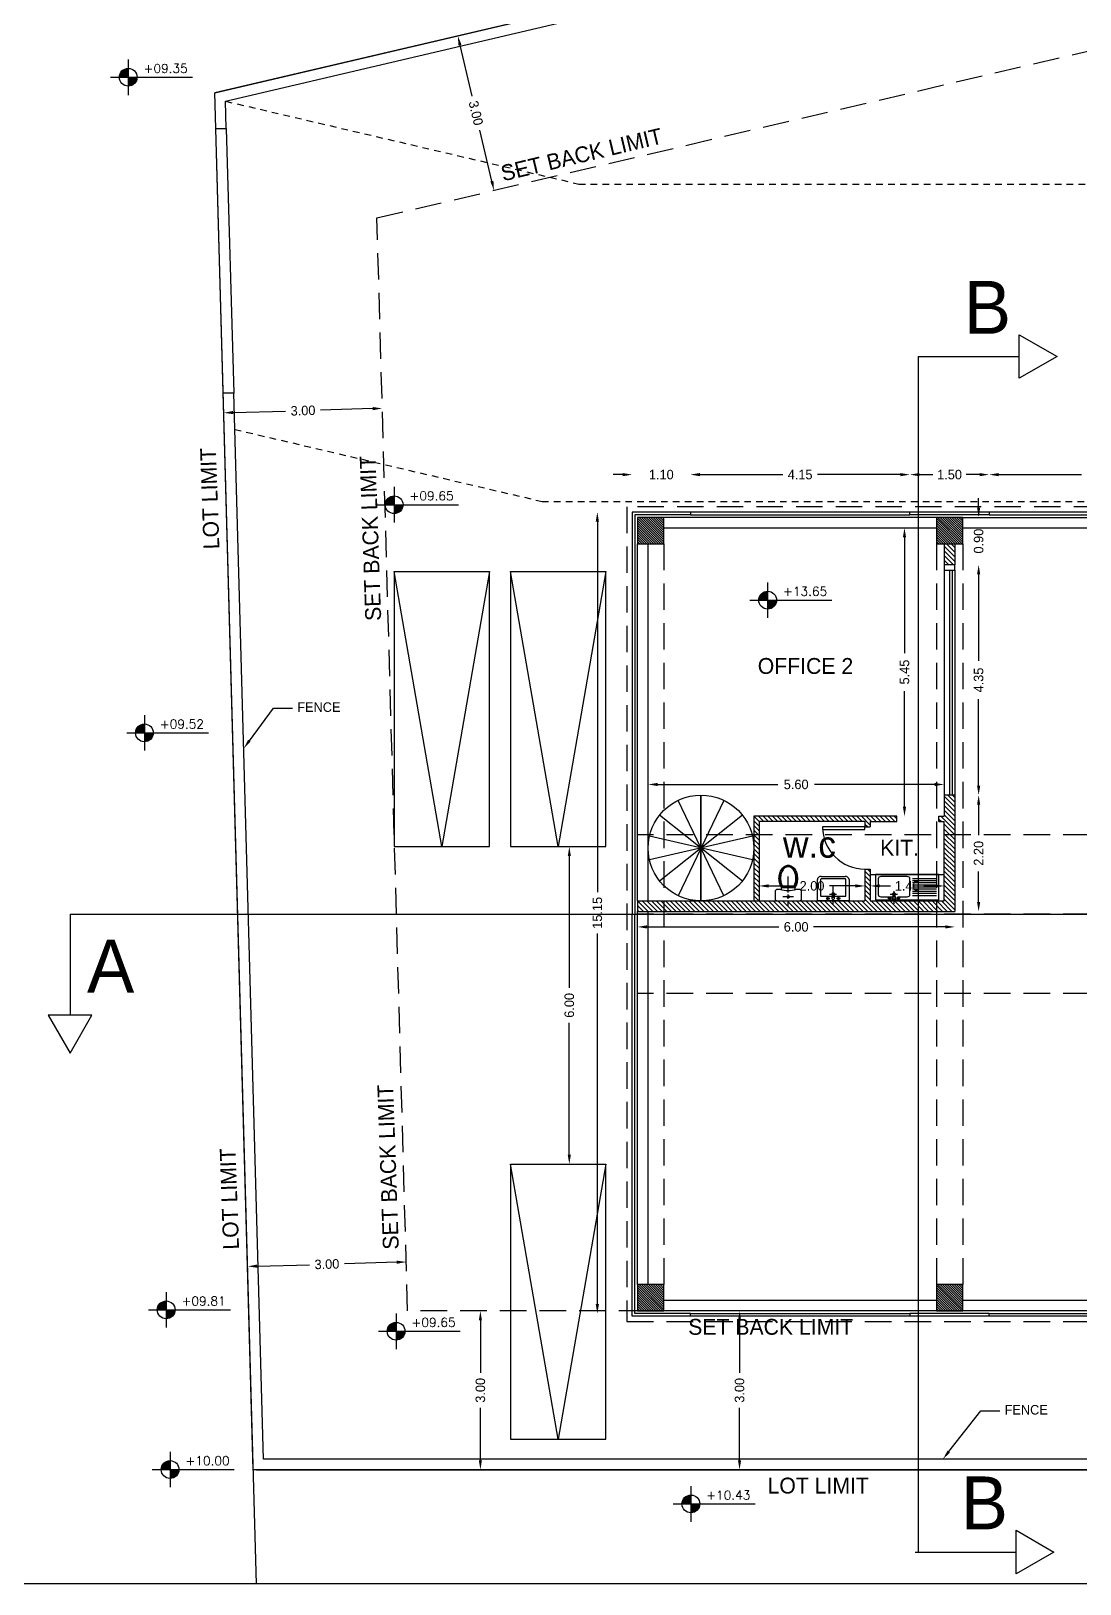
# Model space of a CAD drawing. Header units: metres. Extents: x -353217 to -351774, y -68080 to -67552.
# Drawn here: x -352483.46 to -352463.63, y -67933.88 to -67904.53 of the extents above; entities that cross this region are included whole.
import ezdxf
from ezdxf import colors
from ezdxf.entities.mleader import LeaderData, LeaderLine
from ezdxf.math import Vec2, Vec3

# ---------------------------------------------------------------- set-up
doc = ezdxf.new("R2010")
doc.units = ezdxf.units.M
doc.header["$MEASUREMENT"] = 0
doc.header["$PDMODE"] = 2
doc.header["$PDSIZE"] = -0.6
doc.linetypes.add('DASHED', pattern=[0.75, 0.5, -0.25])
doc.linetypes.add('HIDDEN2', pattern=[0.1875, 0.125, -0.0625])
for name, color, linetype in [('A-dim', 4, 'Continuous'), ('A-edge', 1, 'Continuous'), ('A-HATCH', 9, 'Continuous'), ('A-levels', 4, 'Continuous'), ('A-san', 7, 'Continuous'), ('A-TEXT', 6, 'Continuous'), ('A-walls', 5, 'Continuous'), ('axe', 9, 'HIDDEN2'), ('car', 7, 'Continuous'), ('Dim', 40, 'Continuous'), ('FIXTAX', 9, 'Continuous'), ('gate', 4, 'Continuous'), ('HANDLES', 6, 'Continuous'), ('lot', 3, 'Continuous'), ('proj', 2, 'DASHED'), ('structure', 3, 'Continuous')]:
    doc.layers.add(name, color=color, linetype=linetype)
doc.styles.add('ROMANS', font='romans', dxfattribs={"height": 0.4})
doc.dimstyles.get("Standard").update_dxf_attribs({"dimtxt": 0.18, "dimasz": 0.18, "dimexe": 0.18, "dimexo": 0.0625, "dimgap": 0.09, "dimtad": 0, "dimzin": 0, "dimdsep": 46, "dimtxsty": 'Standard', "dimcen": 0.09, "dimse1": 1, "dimse2": 1, "dimadec": 0, "dimazin": 0, "dimtfac": 1, "dimtix": 1, "dimtofl": 0, "dimtmove": 0, "dimatfit": 3, "dimfxl": 1, "dimtolj": 1, "dimtzin": 0, "dimarcsym": 0})

# ---------------------------------------------------------------- blocks, each defined once
blk = doc.blocks.new('planlev')
h = blk.add_hatch(color=256)
h.paths.add_polyline_path([(0, 0.2, 0.414214), (-0.2, 0), (0, 0)])
h.paths.add_polyline_path([(0.2, 0), (0, 0), (0, -0.2, 0.414214)])
for p, q in [((0, 0.4), (0, -0.4)), ((-0.4, 0), (1.445, 0))]:
    blk.add_line(p, q)
blk.add_circle((0, 0), 0.2)
at = {"style": 'ROMANS'}
for tag, p in [('LEVEL-NOTATION', (0.345, 0.099)), ('FINISH', (0.345, -0.301))]:
    blk.add_attdef(tag, p, '', height=0.2, dxfattribs=at)
blk = doc.blocks.new('*D6')
at = {"layer": 'A-dim', "color": 0, "lineweight": -2, "transparency": 16777216}
for p, q in [((-352473.28, -67920.12), (-352473.28, -67922.61)), ((-352473.28, -67925.76), (-352473.28, -67923.27))]:
    blk.add_line(p, q, dxfattribs=at)
at = {"layer": 'A-dim', "color": 0, "transparency": 16777216}
for points in [[(-352473.31, -67920.12), (-352473.25, -67920.12), (-352473.28, -67919.94)], [(-352473.31, -67925.76), (-352473.25, -67925.76), (-352473.28, -67925.94)]]:
    blk.add_solid(points, dxfattribs=at)
at = {"layer": 'Defpoints', "color": 0, "transparency": 16777216}
for p in [(-352472.59, -67919.94), (-352473.28, -67925.94), (-352472.59, -67925.94)]:
    blk.add_point(p, dxfattribs=at)
at = {"layer": 'A-dim', "color": 0, "transparency": 16777216, "insert": (-352473.28, -67922.94), "char_height": 0.18, "attachment_point": 5, "rotation": 90}
blk.add_mtext('\\A1;6.00', dxfattribs=at)
blk = doc.blocks.new('*D198')
at = {"layer": 'A-dim', "color": 0, "lineweight": -2, "transparency": 16777216}
for p, q in [((-352469.511, -67920.683), (-352469.021, -67920.683)), ((-352467.871, -67920.683), (-352468.361, -67920.683))]:
    blk.add_line(p, q, dxfattribs=at)
at = {"layer": 'A-dim', "color": 0, "transparency": 16777216}
for points in [[(-352469.511, -67920.653), (-352469.511, -67920.713), (-352469.691, -67920.683)], [(-352467.871, -67920.653), (-352467.871, -67920.713), (-352467.691, -67920.683)]]:
    blk.add_solid(points, dxfattribs=at)
at = {"layer": 'Defpoints', "color": 0, "transparency": 16777216}
for p in [(-352467.691, -67920.683), (-352469.691, -67920.966), (-352467.691, -67920.966)]:
    blk.add_point(p, dxfattribs=at)
at = {"layer": 'A-dim', "color": 0, "transparency": 16777216, "insert": (-352468.691, -67920.683), "char_height": 0.18, "attachment_point": 5}
blk.add_mtext('\\A1;2.00', dxfattribs=at)
blk = doc.blocks.new('*D199')
at = {"layer": 'A-dim', "color": 0, "lineweight": -2, "transparency": 16777216}
for p, q in [((-352467.411, -67920.683), (-352467.206, -67920.683)), ((-352466.371, -67920.683), (-352466.576, -67920.683))]:
    blk.add_line(p, q, dxfattribs=at)
at = {"layer": 'A-dim', "color": 0, "transparency": 16777216}
for points in [[(-352467.411, -67920.653), (-352467.411, -67920.713), (-352467.591, -67920.683)], [(-352466.371, -67920.653), (-352466.371, -67920.713), (-352466.191, -67920.683)]]:
    blk.add_solid(points, dxfattribs=at)
at = {"layer": 'Defpoints', "color": 0, "transparency": 16777216}
for p in [(-352466.191, -67920.683), (-352467.591, -67920.966), (-352466.191, -67920.966)]:
    blk.add_point(p, dxfattribs=at)
at = {"layer": 'A-dim', "color": 0, "transparency": 16777216, "insert": (-352466.891, -67920.683), "char_height": 0.18, "attachment_point": 5}
blk.add_mtext('\\A1;1.40', dxfattribs=at)
blk = doc.blocks.new('*D205')
at = {"layer": 'A-dim', "color": 0, "lineweight": -2, "transparency": 16777216}
for p, q in [((-352472.271, -67912.909), (-352472.451, -67912.909)), ((-352470.811, -67912.909), (-352470.631, -67912.909))]:
    blk.add_line(p, q, dxfattribs=at)
at = {"layer": 'A-dim', "color": 0, "transparency": 16777216}
for points in [[(-352472.271, -67912.879), (-352472.271, -67912.939), (-352472.091, -67912.909)], [(-352470.811, -67912.879), (-352470.811, -67912.939), (-352470.991, -67912.909)]]:
    blk.add_solid(points, dxfattribs=at)
at = {"layer": 'Defpoints', "color": 0, "transparency": 16777216}
for p in [(-352470.991, -67912.909), (-352472.091, -67913.616), (-352470.991, -67913.616)]:
    blk.add_point(p, dxfattribs=at)
at = {"layer": 'A-dim', "color": 0, "transparency": 16777216, "insert": (-352471.541, -67912.909), "char_height": 0.18, "attachment_point": 5}
blk.add_mtext('\\A1;1.10', dxfattribs=at)
blk = doc.blocks.new('*D206')
at = {"layer": 'A-dim', "color": 0, "lineweight": -2, "transparency": 16777216}
for p, q in [((-352470.811, -67912.909), (-352469.246, -67912.909)), ((-352467.021, -67912.909), (-352468.586, -67912.909))]:
    blk.add_line(p, q, dxfattribs=at)
at = {"layer": 'A-dim', "color": 0, "transparency": 16777216}
for points in [[(-352470.811, -67912.879), (-352470.811, -67912.939), (-352470.991, -67912.909)], [(-352467.021, -67912.879), (-352467.021, -67912.939), (-352466.841, -67912.909)]]:
    blk.add_solid(points, dxfattribs=at)
at = {"layer": 'Defpoints', "color": 0, "transparency": 16777216}
for p in [(-352466.841, -67912.909), (-352470.991, -67913.616), (-352466.841, -67913.616)]:
    blk.add_point(p, dxfattribs=at)
at = {"layer": 'A-dim', "color": 0, "transparency": 16777216, "insert": (-352468.916, -67912.909), "char_height": 0.18, "attachment_point": 5}
blk.add_mtext('\\A1;4.15', dxfattribs=at)
blk = doc.blocks.new('*D207')
at = {"layer": 'A-dim', "color": 0, "lineweight": -2, "transparency": 16777216}
for p, q in [((-352466.661, -67912.909), (-352466.406, -67912.909)), ((-352465.521, -67912.909), (-352465.776, -67912.909))]:
    blk.add_line(p, q, dxfattribs=at)
at = {"layer": 'A-dim', "color": 0, "transparency": 16777216}
for points in [[(-352466.661, -67912.879), (-352466.661, -67912.939), (-352466.841, -67912.909)], [(-352465.521, -67912.879), (-352465.521, -67912.939), (-352465.341, -67912.909)]]:
    blk.add_solid(points, dxfattribs=at)
at = {"layer": 'Defpoints', "color": 0, "transparency": 16777216}
for p in [(-352465.341, -67912.909), (-352466.841, -67913.616), (-352465.341, -67913.616)]:
    blk.add_point(p, dxfattribs=at)
at = {"layer": 'A-dim', "color": 0, "transparency": 16777216, "insert": (-352466.091, -67912.909), "char_height": 0.18, "attachment_point": 5}
blk.add_mtext('\\A1;1.50', dxfattribs=at)
blk = doc.blocks.new('*D208')
at = {"layer": 'A-dim', "color": 0, "lineweight": -2, "transparency": 16777216}
for p, q in [((-352465.161, -67912.909), (-352463.596, -67912.909)), ((-352461.371, -67912.909), (-352462.936, -67912.909))]:
    blk.add_line(p, q, dxfattribs=at)
at = {"layer": 'A-dim', "color": 0, "transparency": 16777216}
for points in [[(-352465.161, -67912.879), (-352465.161, -67912.939), (-352465.341, -67912.909)], [(-352461.371, -67912.879), (-352461.371, -67912.939), (-352461.191, -67912.909)]]:
    blk.add_solid(points, dxfattribs=at)
at = {"layer": 'Defpoints', "color": 0, "transparency": 16777216}
for p in [(-352461.191, -67912.909), (-352465.341, -67913.616), (-352461.191, -67913.616)]:
    blk.add_point(p, dxfattribs=at)
at = {"layer": 'A-dim', "color": 0, "transparency": 16777216, "insert": (-352463.266, -67912.909), "char_height": 0.18, "attachment_point": 5}
blk.add_mtext('\\A1;4.15', dxfattribs=at)
blk = doc.blocks.new('*D220')
at = {"layer": 'A-dim', "color": 0, "lineweight": -2, "transparency": 16777216}
for p, q in [((-352472.75, -67913.796), (-352472.75, -67920.801)), ((-352472.75, -67928.586), (-352472.75, -67921.581))]:
    blk.add_line(p, q, dxfattribs=at)
at = {"layer": 'A-dim', "color": 0, "transparency": 16777216}
for points in [[(-352472.78, -67913.796), (-352472.72, -67913.796), (-352472.75, -67913.616)], [(-352472.78, -67928.586), (-352472.72, -67928.586), (-352472.75, -67928.766)]]:
    blk.add_solid(points, dxfattribs=at)
at = {"layer": 'Defpoints', "color": 0, "transparency": 16777216}
for p in [(-352472.091, -67913.616), (-352472.75, -67928.766), (-352472.041, -67928.766)]:
    blk.add_point(p, dxfattribs=at)
at = {"layer": 'A-dim', "color": 0, "transparency": 16777216, "insert": (-352472.75, -67921.191), "char_height": 0.18, "attachment_point": 5, "rotation": 90}
blk.add_mtext('\\A1;15.15', dxfattribs=at)
blk = doc.blocks.new('*D221')
at = {"layer": 'A-dim', "color": 0, "lineweight": -2, "transparency": 16777216}
for p, q in [((-352465.541, -67913.536), (-352465.541, -67913.356)), ((-352465.541, -67914.796), (-352465.541, -67914.976))]:
    blk.add_line(p, q, dxfattribs=at)
at = {"layer": 'A-dim', "color": 0, "transparency": 16777216}
for points in [[(-352465.571, -67913.536), (-352465.511, -67913.536), (-352465.541, -67913.716)], [(-352465.571, -67914.796), (-352465.511, -67914.796), (-352465.541, -67914.616)]]:
    blk.add_solid(points, dxfattribs=at)
at = {"layer": 'Defpoints', "color": 0, "transparency": 16777216}
for p in [(-352465.841, -67913.716), (-352465.991, -67914.616), (-352465.541, -67914.616)]:
    blk.add_point(p, dxfattribs=at)
at = {"layer": 'A-dim', "color": 0, "transparency": 16777216, "insert": (-352465.541, -67914.166), "char_height": 0.18, "attachment_point": 5, "rotation": 90}
blk.add_mtext('\\A1;0.90', dxfattribs=at)
blk = doc.blocks.new('*D222')
at = {"layer": 'A-dim', "color": 0, "lineweight": -2, "transparency": 16777216}
for p, q in [((-352465.541, -67914.796), (-352465.541, -67916.431)), ((-352465.541, -67918.786), (-352465.541, -67917.151))]:
    blk.add_line(p, q, dxfattribs=at)
at = {"layer": 'A-dim', "color": 0, "transparency": 16777216}
for points in [[(-352465.571, -67914.796), (-352465.511, -67914.796), (-352465.541, -67914.616)], [(-352465.571, -67918.786), (-352465.511, -67918.786), (-352465.541, -67918.966)]]:
    blk.add_solid(points, dxfattribs=at)
at = {"layer": 'Defpoints', "color": 0, "transparency": 16777216}
for p in [(-352465.991, -67914.616), (-352465.991, -67918.966), (-352465.541, -67918.966)]:
    blk.add_point(p, dxfattribs=at)
at = {"layer": 'A-dim', "color": 0, "transparency": 16777216, "insert": (-352465.541, -67916.791), "char_height": 0.18, "attachment_point": 5, "rotation": 90}
blk.add_mtext('\\A1;4.35', dxfattribs=at)
blk = doc.blocks.new('*D223')
at = {"layer": 'A-dim', "color": 0, "lineweight": -2, "transparency": 16777216}
for p, q in [((-352465.541, -67919.146), (-352465.541, -67919.721)), ((-352465.541, -67920.986), (-352465.541, -67920.411))]:
    blk.add_line(p, q, dxfattribs=at)
at = {"layer": 'A-dim', "color": 0, "transparency": 16777216}
for points in [[(-352465.571, -67919.146), (-352465.511, -67919.146), (-352465.541, -67918.966)], [(-352465.571, -67920.986), (-352465.511, -67920.986), (-352465.541, -67921.166)]]:
    blk.add_solid(points, dxfattribs=at)
at = {"layer": 'Defpoints', "color": 0, "transparency": 16777216}
for p in [(-352465.991, -67918.966), (-352465.991, -67921.166), (-352465.541, -67921.166)]:
    blk.add_point(p, dxfattribs=at)
at = {"layer": 'A-dim', "color": 0, "transparency": 16777216, "insert": (-352465.541, -67920.066), "char_height": 0.18, "attachment_point": 5, "rotation": 90}
blk.add_mtext('\\A1;2.20', dxfattribs=at)
blk = doc.blocks.new('*D224')
at = {"layer": 'A-dim', "color": 0, "lineweight": -2, "transparency": 16777216}
for p, q in [((-352471.811, -67921.457), (-352469.321, -67921.457)), ((-352466.171, -67921.457), (-352468.661, -67921.457))]:
    blk.add_line(p, q, dxfattribs=at)
at = {"layer": 'A-dim', "color": 0, "transparency": 16777216}
for points in [[(-352471.811, -67921.427), (-352471.811, -67921.487), (-352471.991, -67921.457)], [(-352466.171, -67921.427), (-352466.171, -67921.487), (-352465.991, -67921.457)]]:
    blk.add_solid(points, dxfattribs=at)
at = {"layer": 'Defpoints', "color": 0, "transparency": 16777216}
for p in [(-352471.991, -67921.166), (-352465.991, -67921.166), (-352465.991, -67921.457)]:
    blk.add_point(p, dxfattribs=at)
at = {"layer": 'A-dim', "color": 0, "transparency": 16777216, "insert": (-352468.991, -67921.457), "char_height": 0.18, "attachment_point": 5}
blk.add_mtext('\\A1;6.00', dxfattribs=at)
blk = doc.blocks.new('*D225')
at = {"layer": 'A-dim', "color": 0, "lineweight": -2, "transparency": 16777216}
for p, q in [((-352466.943, -67914.096), (-352466.943, -67916.281)), ((-352466.943, -67919.186), (-352466.943, -67917.001))]:
    blk.add_line(p, q, dxfattribs=at)
at = {"layer": 'A-dim', "color": 0, "transparency": 16777216}
for points in [[(-352466.973, -67914.096), (-352466.913, -67914.096), (-352466.943, -67913.916)], [(-352466.973, -67919.186), (-352466.913, -67919.186), (-352466.943, -67919.366)]]:
    blk.add_solid(points, dxfattribs=at)
at = {"layer": 'Defpoints', "color": 0, "transparency": 16777216}
for p in [(-352466.341, -67913.916), (-352466.943, -67919.366), (-352466.191, -67919.366)]:
    blk.add_point(p, dxfattribs=at)
at = {"layer": 'A-dim', "color": 0, "transparency": 16777216, "insert": (-352466.943, -67916.641), "char_height": 0.18, "attachment_point": 5, "rotation": 90}
blk.add_mtext('\\A1;5.45', dxfattribs=at)
blk = doc.blocks.new('*D226')
at = {"layer": 'A-dim', "color": 0, "lineweight": -2, "transparency": 16777216}
for p, q in [((-352471.611, -67918.765), (-352469.336, -67918.765)), ((-352466.371, -67918.765), (-352468.646, -67918.765))]:
    blk.add_line(p, q, dxfattribs=at)
at = {"layer": 'A-dim', "color": 0, "transparency": 16777216}
for points in [[(-352471.611, -67918.735), (-352471.611, -67918.795), (-352471.791, -67918.765)], [(-352466.371, -67918.735), (-352466.371, -67918.795), (-352466.191, -67918.765)]]:
    blk.add_solid(points, dxfattribs=at)
at = {"layer": 'Defpoints', "color": 0, "transparency": 16777216}
for p in [(-352471.791, -67918.765), (-352471.791, -67919.366), (-352466.191, -67919.366)]:
    blk.add_point(p, dxfattribs=at)
at = {"layer": 'A-dim', "color": 0, "transparency": 16777216, "insert": (-352468.991, -67918.765), "char_height": 0.18, "attachment_point": 5}
blk.add_mtext('\\A1;5.60', dxfattribs=at)
blk = doc.blocks.new('*D246')
at = {"layer": 'A-dim', "color": 0, "lineweight": -2, "transparency": 16777216}
for p, q in [((-352479.635, -67911.736), (-352478.645, -67911.708)), ((-352476.996, -67911.662), (-352477.985, -67911.69))]:
    blk.add_line(p, q, dxfattribs=at)
at = {"layer": 'A-dim', "color": 0, "transparency": 16777216}
for points in [[(-352479.636, -67911.706), (-352479.634, -67911.766), (-352479.815, -67911.741)], [(-352476.997, -67911.632), (-352476.995, -67911.692), (-352476.816, -67911.657)]]:
    blk.add_solid(points, dxfattribs=at)
at = {"layer": 'Defpoints', "color": 0, "transparency": 16777216}
for p in [(-352479.916, -67908.14), (-352476.917, -67908.055), (-352479.815, -67911.741)]:
    blk.add_point(p, dxfattribs=at)
at = {"layer": 'A-dim', "color": 0, "transparency": 16777216, "insert": (-352478.315, -67911.699), "char_height": 0.18, "attachment_point": 5, "rotation": 1.6062}
blk.add_mtext('\\A1;3.00', dxfattribs=at)
blk = doc.blocks.new('*D247')
at = {"layer": 'A-dim', "color": 0, "lineweight": -2, "transparency": 16777216}
for p, q in [((-352475.347, -67904.791), (-352475.121, -67905.755)), ((-352474.745, -67907.361), (-352474.971, -67906.397))]:
    blk.add_line(p, q, dxfattribs=at)
at = {"layer": 'A-dim', "color": 0, "transparency": 16777216}
for points in [[(-352475.318, -67904.784), (-352475.376, -67904.798), (-352475.388, -67904.616)], [(-352474.715, -67907.354), (-352474.774, -67907.368), (-352474.704, -67907.537)]]:
    blk.add_solid(points, dxfattribs=at)
at = {"layer": 'Defpoints', "color": 0, "transparency": 16777216}
for p in [(-352475.388, -67904.616), (-352477.602, -67905.135), (-352476.917, -67908.055)]:
    blk.add_point(p, dxfattribs=at)
at = {"layer": 'A-dim', "color": 0, "transparency": 16777216, "insert": (-352475.046, -67906.076), "char_height": 0.18, "attachment_point": 5, "rotation": 283.1948}
blk.add_mtext('\\A1;3.00', dxfattribs=at)
blk = doc.blocks.new('*D248')
at = {"layer": 'A-dim', "color": 0, "lineweight": -2, "transparency": 16777216}
for p, q in [((-352479.182, -67927.869), (-352478.193, -67927.841)), ((-352476.543, -67927.795), (-352477.533, -67927.823))]:
    blk.add_line(p, q, dxfattribs=at)
at = {"layer": 'A-dim', "color": 0, "transparency": 16777216}
for points in [[(-352479.183, -67927.839), (-352479.181, -67927.899), (-352479.362, -67927.874)], [(-352476.544, -67927.765), (-352476.543, -67927.825), (-352476.363, -67927.79)]]:
    blk.add_solid(points, dxfattribs=at)
at = {"layer": 'Defpoints', "color": 0, "transparency": 16777216}
for p in [(-352479.362, -67927.874), (-352479.336, -67928.8), (-352476.337, -67928.716)]:
    blk.add_point(p, dxfattribs=at)
at = {"layer": 'A-dim', "color": 0, "transparency": 16777216, "insert": (-352477.863, -67927.832), "char_height": 0.18, "attachment_point": 5, "rotation": 1.6062}
blk.add_mtext('\\A1;3.00', dxfattribs=at)
blk = doc.blocks.new('*D249')
at = {"layer": 'A-dim', "color": 0, "lineweight": -2, "transparency": 16777216}
for p, q in [((-352474.961, -67928.896), (-352474.961, -67929.886)), ((-352474.961, -67931.536), (-352474.961, -67930.546))]:
    blk.add_line(p, q, dxfattribs=at)
at = {"layer": 'A-dim', "color": 0, "transparency": 16777216}
for points in [[(-352474.991, -67928.896), (-352474.931, -67928.896), (-352474.961, -67928.716)], [(-352474.991, -67931.536), (-352474.931, -67931.536), (-352474.961, -67931.716)]]:
    blk.add_solid(points, dxfattribs=at)
at = {"layer": 'Defpoints', "color": 0, "transparency": 16777216}
for p in [(-352476.337, -67928.716), (-352476.337, -67931.716), (-352474.961, -67931.716)]:
    blk.add_point(p, dxfattribs=at)
at = {"layer": 'A-dim', "color": 0, "transparency": 16777216, "insert": (-352474.961, -67930.216), "char_height": 0.18, "attachment_point": 5, "rotation": 90}
blk.add_mtext('\\A1;3.00', dxfattribs=at)
blk = doc.blocks.new('*D256')
at = {"layer": 'A-dim', "color": 0, "lineweight": -2, "transparency": 16777216}
for p, q in [((-352470.061, -67928.896), (-352470.061, -67929.886)), ((-352470.061, -67931.536), (-352470.061, -67930.546))]:
    blk.add_line(p, q, dxfattribs=at)
at = {"layer": 'A-dim', "color": 0, "transparency": 16777216}
for points in [[(-352470.091, -67928.896), (-352470.031, -67928.896), (-352470.061, -67928.716)], [(-352470.091, -67931.536), (-352470.031, -67931.536), (-352470.061, -67931.716)]]:
    blk.add_solid(points, dxfattribs=at)
at = {"layer": 'Defpoints', "color": 0, "transparency": 16777216}
for p in [(-352472.191, -67928.716), (-352472.191, -67931.716), (-352470.061, -67931.716)]:
    blk.add_point(p, dxfattribs=at)
at = {"layer": 'A-dim', "color": 0, "transparency": 16777216, "insert": (-352470.061, -67930.216), "char_height": 0.18, "attachment_point": 5, "rotation": 90}
blk.add_mtext('\\A1;3.00', dxfattribs=at)
blk = doc.blocks.new('Sink120x60')
for p, q in [((6.03, 9.4), (0.03, 9.4)), ((0.03, 9.4), (0.03, -2.6)), ((6.03, -2.6), (6.03, 9.4)), ((1.02, -2.1), (1.02, 2.4)), ((1.52, -2.1), (1.52, 2.4)), ((2.02, -2.1), (2.02, 2.4)), ((2.52, -2.1), (2.52, 2.4)), ((3.02, -2.1), (3.02, 2.4)), ((3.52, -2.1), (3.52, 2.4)), ((4.02, -2.1), (4.02, 2.4)), ((4.52, -2.1), (4.52, 2.4)), ((5.02, -2.1), (5.02, 2.4)), ((0.03, -2.6), (6.03, -2.6))]:
    blk.add_line(p, q)
blk.add_lwpolyline([(0.77, 5.24), (0.77, 3.4, 0.414214), (1.27, 2.9), (5.02, 2.9, 0.414214), (5.52, 3.4), (5.52, 8.4, 0.414214), (5.02, 8.9), (1.27, 8.9, 0.414214), (0.77, 8.4), (0.77, 5.56, 0.414214)], format="xyb")
blk.add_lwpolyline([(0.17, 6.1), (1.28, 6.05, -0.89936), (1.28, 5.75), (0.17, 5.7, -0.70892)], format="xyb", close=True)
for centre, radius in [((0.42, 6.7), 0.25), ((0.42, 6.7), 0.2), ((0.42, 5.1), 0.25), ((0.42, 5.1), 0.2)]:
    blk.add_circle(centre, radius)
for radius, start, end in [(0.3, 211.8659, 148.1341), (0.2, 229.2152, 130.7848)]:
    blk.add_arc((1.37, 5.9), radius, start, end)
at = {"layer": 'FIXTAX'}
for p, q in [((-0.93, 5.9), (0.32, 5.9)), ((0.07, 6.7), (0.77, 6.7)), ((0.42, 7.05), (0.42, 6.35)), ((0.72, 5.9), (2.07, 5.9)), ((1.37, 6.6), (1.37, 5.25)), ((0.07, 5.1), (0.77, 5.1)), ((0.42, 4.75), (0.42, 5.45))]:
    blk.add_line(p, q, dxfattribs=at)
blk = doc.blocks.new('Toilet1')
for points in [[(0.02, 2.25), (0.02, -2.25), (0.28, -2.5), (1.93, -2.5), (2.17, -2.25), (2.17, -1.5, -0.166667), (2.17, 1.5), (2.17, 2.25), (1.93, 2.5), (0.28, 2.5)], [(2.58, -1.16, 0.081108), (3.31, -1.51, 0.070563), (4.28, -1.65, 0.070563), (5.24, -1.51, 0.082233), (5.99, -1.16, 0.106854), (6.52, -0.58, 0.134558), (6.68, 0, 0.134558), (6.52, 0.58, 0.106854), (5.99, 1.16, 0.082233), (5.24, 1.51, 0.070563), (4.28, 1.65, 0.070563), (3.31, 1.51, 0.081108), (2.58, 1.16)], [(2.77, -1.05, 0.070006), (3.37, -1.32, 0.070563), (4.28, -1.45, 0.070563), (5.19, -1.32, 0.082233), (5.88, -0.99, 0.106854), (6.35, -0.48, 0.134558), (6.48, 0, 0.134558), (6.35, 0.48, 0.106854), (5.88, 0.99, 0.082233), (5.19, 1.32, 0.070563), (4.28, 1.45, 0.070563), (3.37, 1.32, 0.070006), (2.77, 1.05)]]:
    blk.add_lwpolyline(points, format="xyb", close=True)
blk.add_lwpolyline([(2.1, 1.25), (2.27, 1.25, 0.166131), (2.91, 1.47, -0.037866), (3.29, 1.61, -0.070563), (4.28, 1.75, -0.070563), (5.27, 1.61, -0.082233), (6.05, 1.24, -0.106854), (6.61, 0.63, -0.134558), (6.78, 0, -0.134558), (6.61, -0.63, -0.106854), (6.05, -1.24, -0.082233), (5.27, -1.61, -0.070563), (4.28, -1.75, -0.070563), (3.29, -1.61, -0.037866), (2.91, -1.47, 0.166131), (2.27, -1.25), (2.1, -1.25)], format="xyb")
at = {"layer": 'FIXTAX'}
for p, q in [((-0.97, 0), (0.02, 0)), ((0.42, 0), (1.23, 0)), ((0.82, -1), (0.82, 1)), ((1.62, 0), (4.63, 0))]:
    blk.add_line(p, q, dxfattribs=at)
at = {"layer": 'HANDLES'}
blk.add_circle((0.82, 0), 0.2, dxfattribs=at)
blk = doc.blocks.new('Lav60X58-Curve')
for points in [[(0.02, -3), (0.02, 3), (5.07, 3, -0.414214), (5.82, 2.25), (5.82, -2.25, -0.414214), (5.07, -3)], [(0.51, 0.2), (1.53, 0.15, -0.89936), (1.53, -0.15), (0.51, -0.2, -0.70892)]]:
    blk.add_lwpolyline(points, format="xyb", close=True)
blk.add_lwpolyline([(1.12, -0.17), (1.12, -2.25, 0.414214), (1.27, -2.4), (5.07, -2.4, 0.414214), (5.22, -2.25), (5.22, 2.25, 0.414214), (5.07, 2.4), (1.27, 2.4, 0.414214), (1.12, 2.25), (1.12, 0.17, 0.414214)], format="xyb")
for centre, radius in [((0.62, 1), 0.25), ((0.62, 1), 0.2), ((0.62, -1), 0.25), ((0.62, -1), 0.2)]:
    blk.add_circle(centre, radius)
for radius, start, end in [(0.3, 211.8659, 148.1341), (0.2, 229.2152, 130.7848)]:
    blk.add_arc((1.62, 0), radius, start, end)
at = {"layer": 'FIXTAX'}
for p, q in [((-0.88, 0), (0.37, 0)), ((0.27, 1), (0.97, 1)), ((0.62, 1.35), (0.62, 0.65)), ((0.77, 0), (3.59, 0)), ((1.62, 0.7), (1.62, -0.65)), ((0.27, -1), (0.97, -1)), ((0.62, -1.35), (0.62, -0.65))]:
    blk.add_line(p, q, dxfattribs=at)

msp = doc.modelspace()

# ---------------------------------------------------------------- hatches: boundary and pattern name
at = {"layer": 'A-HATCH'}
h = msp.add_hatch(dxfattribs=at)
h.set_pattern_fill('LINE', color=256, scale=0.25, angle=315, style=0)
h.set_pattern_definition([(315, (-352471.990604, -67914.216397), (0.0220971, 0.0220971), [])])
h.paths.add_polyline_path([(-352471.4906036, -67913.7163974), (-352471.9906036, -67913.7163974), (-352471.9906036, -67914.2163974), (-352471.4906036, -67914.2163974)])
h = msp.add_hatch(dxfattribs=at)
h.set_pattern_fill('LINE', color=256, scale=0.25, angle=315, style=0)
h.set_pattern_definition([(315, (-352466.340604, -67914.216397), (0.0220971, 0.0220971), [])])
h.paths.add_polyline_path([(-352465.8406036, -67913.7163974), (-352466.3406036, -67913.7163974), (-352466.3406036, -67914.2163974), (-352465.8406036, -67914.2163974)])
h = msp.add_hatch(dxfattribs=at)
h.set_pattern_fill('LINE', color=256, scale=0.5, angle=315, style=0)
h.set_pattern_definition([(315, (-352466.190604, -67914.6164), (0.044194, 0.044194), [])])
h.paths.add_polyline_path([(-352465.9906036, -67914.2163974), (-352466.1906036, -67914.2163974), (-352466.1906036, -67914.6163974), (-352465.9906036, -67914.6163974)])
h = msp.add_hatch(dxfattribs=at)
h.set_pattern_fill('LINE', color=256, scale=0.5, angle=315, style=0)
h.set_pattern_definition([(315, (-352471.790604, -67921.1664), (0.0441942, 0.0441942), [])])
h.paths.add_polyline_path([(-352465.9906036, -67918.9663974), (-352466.1906036, -67918.9663974), (-352466.1906036, -67919.3663974), (-352466.2906036, -67919.3663974), (-352466.2906036, -67919.4663974), (-352466.1906036, -67919.4663974), (-352466.1906036, -67919.7163974), (-352465.9906036, -67919.7163974)])
h.paths.add_polyline_path([(-352465.9906036, -67919.7163974), (-352466.1906036, -67919.7163974), (-352466.1906036, -67920.9663974), (-352466.3406036, -67920.9663974), (-352466.3406036, -67921.1663974), (-352465.9906036, -67921.1663974)])
h.paths.add_polyline_path([(-352466.3406036, -67920.9663974), (-352466.6837506, -67920.9663974), (-352466.6837506, -67921.1663974), (-352466.3406036, -67921.1663974)])
h.paths.add_polyline_path([(-352466.6837506, -67920.9663974), (-352467.5906036, -67920.9663974), (-352467.5906036, -67920.3663974), (-352467.6906036, -67920.3663974), (-352467.6906036, -67920.9663974), (-352471.4906036, -67920.9663974), (-352471.4906036, -67921.1663974), (-352466.6837506, -67921.1663974)])
h.paths.add_polyline_path([(-352471.4906036, -67920.9663974), (-352471.9906036, -67920.9663974), (-352471.9906036, -67921.1663974), (-352471.4906036, -67921.1663974)])
h.paths.add_polyline_path([(-352469.6906036, -67919.7163974), (-352469.7906036, -67919.7163974), (-352469.7906036, -67920.9663974), (-352469.6906036, -67920.9663974)])
h.paths.add_polyline_path([(-352467.0906036, -67919.3663974), (-352469.7906036, -67919.3663974), (-352469.7906036, -67919.7163974), (-352469.6906036, -67919.7163974), (-352469.6906036, -67919.4663974), (-352467.6906036, -67919.4663974), (-352467.6906036, -67919.5663974), (-352467.5906036, -67919.5663974), (-352467.5906036, -67919.4663974), (-352467.0906036, -67919.4663974)])
h = msp.add_hatch(dxfattribs=at)
h.set_pattern_fill('LINE', color=256, scale=0.25, angle=315, style=0)
h.set_pattern_definition([(315, (-352471.990604, -67928.716397), (0.0220971, 0.0220971), [])])
h.paths.add_polyline_path([(-352471.4906036, -67928.2163974), (-352471.9906036, -67928.2163974), (-352471.9906036, -67928.7163974), (-352471.4906036, -67928.7163974)])
h = msp.add_hatch(dxfattribs=at)
h.set_pattern_fill('LINE', color=256, scale=0.25, angle=315, style=0)
h.set_pattern_definition([(315, (-352466.340604, -67928.716397), (0.0220971, 0.0220971), [])])
h.paths.add_polyline_path([(-352465.8406036, -67928.2163974), (-352466.3406036, -67928.2163974), (-352466.3406036, -67928.7163974), (-352465.8406036, -67928.7163974)])

# ---------------------------------------------------------------- linework, layer by layer
for p, q in [((-352412.5056638, -67889.8752964), (-352479.9842414, -67905.6932632)), ((-352479.1939857, -67933.8752964), (-352479.9842414, -67905.6932632)), ((-352479.1960723, -67931.7163974), (-352427.5158223, -67931.7163974))]:
    msp.add_line(p, q)
at = {"layer": 'A-edge'}
for p, q in [((-352466.3406036, -67913.7163974), (-352471.4906036, -67913.7163974)), ((-352471.4906036, -67913.9163974), (-352466.3406036, -67913.9163974)), ((-352470.3567198, -67919.0654285), (-352471.2244873, -67920.8673662)), ((-352470.3567198, -67920.8673662), (-352471.2244873, -67919.0654285)), ((-352470.7906036, -67918.9663974), (-352470.7906036, -67920.9663974)), ((-352470.7906036, -67920.9663974), (-352470.7906036, -67918.9663974)), ((-352470.0087721, -67919.3429076), (-352471.5724351, -67920.5898872)), ((-352470.0087721, -67920.5898872), (-352471.5724351, -67919.3429076)), ((-352469.8156757, -67919.7438764), (-352471.7655315, -67920.1889183)), ((-352469.8156757, -67920.1889183), (-352471.7655315, -67919.7438764)), ((-352467.5906036, -67920.4663974), (-352466.1906036, -67920.4663974))]:
    msp.add_line(p, q, dxfattribs=at)
for points in [[(-352432.1406036, -67913.7163974), (-352431.9406036, -67913.7163974), (-352431.9406036, -67928.7163974), (-352471.9906036, -67928.7163974)], [(-352465.8406036, -67913.7163974), (-352460.6906036, -67913.7163974)], [(-352465.8406036, -67913.9163974), (-352460.6906036, -67913.9163974)], [(-352471.9906036, -67920.9663974), (-352471.9906036, -67914.2163974)], [(-352471.7906036, -67920.9663974), (-352471.7906036, -67914.2163974)], [(-352471.9906036, -67928.2163974), (-352471.9906036, -67921.1663974)], [(-352471.7906036, -67928.2163974), (-352471.7906036, -67921.1663974)], [(-352466.3406036, -67928.5163974), (-352471.4906036, -67928.5163974)], [(-352460.6906036, -67928.5163974), (-352465.8406036, -67928.5163974)]]:
    msp.add_lwpolyline(points, dxfattribs=at)
msp.add_lwpolyline([(-352468.4906036, -67919.6163974), (-352467.6906036, -67919.6163974), (-352467.6906036, -67919.5663974), (-352468.4906036, -67919.5663974)], close=True, dxfattribs=at)
msp.add_circle((-352470.7906036, -67919.9663974), 1, dxfattribs=at)
msp.add_arc((-352467.6906036, -67919.5663974), 0.8, 180, 270, dxfattribs=at)
at = {"layer": 'A-walls'}
for p, q in [((-352479.9653294, -67906.3676991), (-352479.7652508, -67906.3676991)), ((-352466.6837506, -67910.6765067), (-352466.6837506, -67933.2730812)), ((-352466.6837506, -67910.6765067), (-352464.773135, -67910.6765067)), ((-352479.6250452, -67911.3676991), (-352479.8251238, -67911.3676991)), ((-352471.7906036, -67914.2163974), (-352471.7906036, -67914.2163974)), ((-352466.1906036, -67914.2163974), (-352466.1906036, -67914.6163974)), ((-352465.9906036, -67914.2163974), (-352465.9906036, -67914.6163974)), ((-352465.9906036, -67914.6163974), (-352466.1906036, -67914.6163974)), ((-352466.1906036, -67918.9663974), (-352466.1906036, -67919.3663974)), ((-352465.9906036, -67918.9663974), (-352466.1906036, -67918.9663974)), ((-352465.9906036, -67918.9663974), (-352465.9906036, -67921.1663974)), ((-352467.0906036, -67919.3663974), (-352469.7906036, -67919.3663974)), ((-352469.7906036, -67919.3663974), (-352469.7906036, -67920.9663974)), ((-352467.0906036, -67919.4663974), (-352467.0906036, -67919.3663974)), ((-352466.2906036, -67919.3663974), (-352466.1906036, -67919.3663974)), ((-352466.2906036, -67919.4663974), (-352466.2906036, -67919.3663974)), ((-352467.6906036, -67919.4663974), (-352469.6906036, -67919.4663974)), ((-352469.6906036, -67919.4663974), (-352469.6906036, -67920.9663974)), ((-352467.6906036, -67919.4663974), (-352467.6906036, -67919.5663974)), ((-352467.6906036, -67919.5663974), (-352467.5906036, -67919.5663974)), ((-352467.5906036, -67919.4663974), (-352467.5906036, -67919.5663974)), ((-352467.5906036, -67919.4663974), (-352467.0906036, -67919.4663974)), ((-352466.2906036, -67919.4663974), (-352466.1906036, -67919.4663974)), ((-352466.1906036, -67920.9663974), (-352466.1906036, -67919.4663974)), ((-352467.6906036, -67920.3663974), (-352467.6906036, -67920.9663974)), ((-352467.6906036, -67920.3663974), (-352467.5906036, -67920.3663974)), ((-352467.5906036, -67920.3663974), (-352467.5906036, -67920.9663974)), ((-352471.9906036, -67920.9663974), (-352467.6906036, -67920.9663974)), ((-352471.9906036, -67920.9663974), (-352471.9906036, -67921.1663974)), ((-352471.9906036, -67921.1663974), (-352465.9906036, -67921.1663974)), ((-352467.5906036, -67920.9663974), (-352466.1906036, -67920.9663974)), ((-352482.7184885, -67921.2163974), (-352424.3441649, -67921.2163974)), ((-352482.7184885, -67921.2163974), (-352482.7184885, -67923.127013)), ((-352466.7422019, -67933.2730812), (-352464.8315863, -67933.2730812))]:
    msp.add_line(p, q, dxfattribs=at)
for points in [[(-352479.7652508, -67906.3676991), (-352479.7797468, -67905.8507424), (-352414.4923415, -67890.5440272), (-352413.8815705, -67916.5693195), (-352428.7166581, -67916.7648419), (-352427.5653906, -67931.5163974), (-352479.0600533, -67931.5163974), (-352479.6250452, -67911.3676991)], [(-352470.9906036, -67913.6163974), (-352472.0906036, -67913.6163974), (-352472.0906036, -67921.2163974)], [(-352470.9906036, -67913.6663974), (-352472.0406036, -67913.6663974), (-352472.0406036, -67921.2163974)], [(-352465.3406036, -67913.6163974), (-352466.8406036, -67913.6163974)], [(-352465.3406036, -67913.6663974), (-352466.8406036, -67913.6663974)], [(-352470.9906036, -67928.8163974), (-352472.0906036, -67928.8163974), (-352472.0906036, -67921.2163974)], [(-352470.9906036, -67928.7663974), (-352472.0406036, -67928.7663974), (-352472.0406036, -67921.2163974)], [(-352465.3406036, -67928.7663974), (-352466.8406036, -67928.7663974)], [(-352465.3406036, -67928.8163974), (-352466.8406036, -67928.8163974)]]:
    msp.add_lwpolyline(points, dxfattribs=at)
for points in [[(-352464.0592257, -67910.6765067), (-352464.773135, -67911.0886824), (-352464.773135, -67910.264331)], [(-352482.7184885, -67923.8409223), (-352482.3063128, -67923.127013), (-352483.1306642, -67923.127013)], [(-352464.117677, -67933.2730812), (-352464.8315863, -67933.6852569), (-352464.8315863, -67932.8609055)]]:
    msp.add_lwpolyline(points, close=True, dxfattribs=at)
at = {"layer": 'axe'}
for points in [[(-352479.7797468, -67905.8507424), (-352473.1017922, -67907.4163974), (-352450.2116314, -67907.4163974), (-352414.991215, -67899.1589259)], [(-352479.6057944, -67912.0542222), (-352473.7957375, -67913.4163974), (-352449.5176861, -67913.4163974), (-352414.1501632, -67905.1244366)]]:
    msp.add_lwpolyline(points, dxfattribs=at)
at = {"layer": 'car'}
for points in [[(-352476.5899144, -67914.7398681), (-352476.5899144, -67919.9398681), (-352474.7899144, -67919.9398681), (-352474.7899144, -67914.7398681), (-352475.6899144, -67919.9398681), (-352476.5899144, -67914.7398681), (-352474.7899144, -67914.7398681)], [(-352474.3899144, -67914.7398681), (-352474.3899144, -67919.9398681), (-352472.5899144, -67919.9398681), (-352472.5899144, -67914.7398681), (-352473.4899144, -67919.9398681), (-352474.3899144, -67914.7398681), (-352472.5899144, -67914.7398681)], [(-352474.3899144, -67925.9398681), (-352474.3899144, -67931.1398681), (-352472.5899144, -67931.1398681), (-352472.5899144, -67925.9398681), (-352473.4899144, -67931.1398681), (-352474.3899144, -67925.9398681), (-352472.5899144, -67925.9398681)]]:
    msp.add_lwpolyline(points, dxfattribs=at)
at = {"layer": 'Dim'}
msp.add_lwpolyline([(-352494.2698072, -67889.8752964), (-352405.2698072, -67889.8752964), (-352405.2698072, -67933.8752964), (-352494.2698072, -67933.8752964)], close=True, dxfattribs=at)
at = {"layer": 'gate'}
for p, q in [((-352479.7652508, -67906.3676991), (-352479.6250452, -67911.3676991)), ((-352466.0906036, -67914.7163974), (-352466.0906036, -67918.9663974)), ((-352466.0406036, -67914.7163974), (-352466.0406036, -67918.9663974))]:
    msp.add_line(p, q, dxfattribs=at)
for points in [[(-352470.9906036, -67913.6663974), (-352466.8406036, -67913.6663974), (-352466.8406036, -67913.6163974), (-352470.9906036, -67913.6163974)], [(-352465.3406036, -67913.6663974), (-352461.1906036, -67913.6663974), (-352461.1906036, -67913.6163974), (-352465.3406036, -67913.6163974)], [(-352466.1906036, -67914.6163974), (-352466.1906036, -67914.7163974), (-352465.9906036, -67914.7163974), (-352465.9906036, -67914.6163974)], [(-352470.9906036, -67928.7663974), (-352466.8406036, -67928.7663974), (-352466.8406036, -67928.8163974), (-352470.9906036, -67928.8163974)], [(-352465.3406036, -67928.7663974), (-352461.1906036, -67928.7663974), (-352461.1906036, -67928.8163974), (-352465.3406036, -67928.8163974)]]:
    msp.add_lwpolyline(points, close=True, dxfattribs=at)
for points in [[(-352466.1906036, -67914.7163974), (-352466.1906036, -67918.9663974)], [(-352465.9906036, -67914.7163974), (-352465.9906036, -67918.9663974)]]:
    msp.add_lwpolyline(points, dxfattribs=at)
at = {"layer": 'lot'}
msp.add_lwpolyline([(-352479.9842414, -67905.6932632), (-352414.2981757, -67890.2930815), (-352413.6768847, -67916.7666391), (-352428.500662, -67916.9620125), (-352427.3491737, -67931.7163974), (-352479.2545236, -67931.7163974), (-352479.9842414, -67905.6932632)], dxfattribs=at)
at = {"layer": 'lot', "linetype": 'DASHED'}
msp.add_lwpolyline([(-352476.9168237, -67908.0554514), (-352417.2106625, -67894.0572659), (-352416.7471723, -67913.8068441), (-352431.7406036, -67914.0044534), (-352430.5924275, -67928.7163974), (-352476.3374678, -67928.7163974)], close=True, dxfattribs=at)
at = {"layer": 'proj'}
for p, q in [((-352471.4906036, -67914.2163974), (-352471.4906036, -67928.2163974)), ((-352466.3406036, -67914.2163974), (-352466.3406036, -67928.2163974)), ((-352465.8406036, -67914.2163974), (-352465.8406036, -67928.2163974)), ((-352431.9406036, -67919.7163974), (-352471.9906036, -67919.7163974)), ((-352431.9406036, -67921.2163974), (-352471.9906036, -67921.2163974)), ((-352431.9406036, -67922.7163974), (-352471.9906036, -67922.7163974))]:
    msp.add_line(p, q, dxfattribs=at)
msp.add_lwpolyline([(-352472.1906036, -67928.9163974), (-352431.7406036, -67928.9163974), (-352431.7406036, -67913.5163974), (-352472.1906036, -67913.5163974)], close=True, dxfattribs=at)
at = {"layer": 'structure'}
for points in [[(-352471.9906036, -67914.2163974), (-352471.4906036, -67914.2163974), (-352471.4906036, -67913.7163974), (-352471.9906036, -67913.7163974)], [(-352466.3406036, -67914.2163974), (-352465.8406036, -67914.2163974), (-352465.8406036, -67913.7163974), (-352466.3406036, -67913.7163974)], [(-352471.9906036, -67928.7163974), (-352471.4906036, -67928.7163974), (-352471.4906036, -67928.2163974), (-352471.9906036, -67928.2163974)], [(-352466.3406036, -67928.7163974), (-352465.8406036, -67928.7163974), (-352465.8406036, -67928.2163974), (-352466.3406036, -67928.2163974)]]:
    msp.add_lwpolyline(points, close=True, dxfattribs=at)

# ---------------------------------------------------------------- block references
at = {"layer": 'A-levels'}
ref = msp.add_blockref('planlev', (-352481.6192808, -67905.3991811), dxfattribs=dict(at, xscale=0.8399999999811083, yscale=0.8400000266188385, zscale=0.8399999999811083, rotation=0.01238904898646651))
ref.add_attrib('LEVEL-NOTATION', '+09.35', (-352481.3294286, -67905.3162575), dxfattribs={"height": 0.168, "rotation": 0.01238905, "style": 'ROMANS'})
ref = msp.add_blockref('planlev', (-352476.592145, -67913.477826), dxfattribs=dict(at, xscale=0.8399999999811083, yscale=0.8400000266188385, zscale=0.8399999999811083, rotation=0.01238904898646651))
ref.add_attrib('LEVEL-NOTATION', '+09.65', (-352476.3022927, -67913.3949024), dxfattribs={"height": 0.168, "rotation": 0.01238905, "style": 'ROMANS'})
ref = msp.add_blockref('planlev', (-352469.5301774, -67915.2815741), dxfattribs=dict(at, xscale=0.8399999999811083, yscale=0.8400000266188385, zscale=0.8399999999811083, rotation=0.01238904898646651))
ref.add_attrib('LEVEL-NOTATION', '+13.65', (-352469.2403251, -67915.1986505), dxfattribs={"height": 0.168, "rotation": 0.01238905, "style": 'ROMANS'})
ref = msp.add_blockref('planlev', (-352481.3130457, -67917.7899712), dxfattribs=dict(at, xscale=0.8399999999811083, yscale=0.8400000266188385, zscale=0.8399999999811083, rotation=0.01238904898646651))
ref.add_attrib('LEVEL-NOTATION', '+09.52', (-352481.0231935, -67917.7070476), dxfattribs={"height": 0.168, "rotation": 0.01238905, "style": 'ROMANS'})
ref = msp.add_blockref('planlev', (-352480.902146, -67928.6951786), dxfattribs=dict(at, xscale=0.8399999999811083, yscale=0.8400000266188385, zscale=0.8399999999811083, rotation=0.01238904898646651))
ref.add_attrib('LEVEL-NOTATION', '+09.81', (-352480.6122938, -67928.612255), dxfattribs={"height": 0.168, "rotation": 0.01238905, "style": 'ROMANS'})
ref = msp.add_blockref('planlev', (-352476.5548164, -67929.0989421), dxfattribs=dict(at, xscale=0.8399999999811083, yscale=0.8400000266188385, zscale=0.8399999999811083, rotation=0.01238904898646651))
ref.add_attrib('LEVEL-NOTATION', '+09.65', (-352476.2649642, -67929.0160185), dxfattribs={"height": 0.168, "rotation": 0.01238905, "style": 'ROMANS'})
ref = msp.add_blockref('planlev', (-352480.8284874, -67931.7132442), dxfattribs=dict(at, xscale=0.8399999999811083, yscale=0.8400000266188385, zscale=0.8399999999811083, rotation=0.01238904898646651))
ref.add_attrib('LEVEL-NOTATION', '+10.00', (-352480.5386352, -67931.6303206), dxfattribs={"height": 0.168, "rotation": 0.01238905, "style": 'ROMANS'})
ref = msp.add_blockref('planlev', (-352470.9815401, -67932.3634014), dxfattribs=dict(at, xscale=0.8399999999811083, yscale=0.8400000266188385, zscale=0.8399999999811083, rotation=0.01238904898646651))
ref.add_attrib('LEVEL-NOTATION', '+10.43', (-352470.6916878, -67932.2804778), dxfattribs={"height": 0.168, "rotation": 0.01238905, "style": 'ROMANS'})
at = {"layer": 'A-san', "yscale": 0.09999999999999432, "rotation": 90}
for name, p, xscale, zscale in [('Toilet1', (-352469.1406036, -67920.9688974), 0.09999999999999432, 0.09999999999999432), ('Lav60X58-Curve', (-352468.2906036, -67920.9683974), 0.0799999999999983, 0.1), ('Sink120x60', (-352466.5506036, -67920.9483974), 0.0799999999999983, 0.1)]:
    msp.add_blockref(name, p, dxfattribs=dict(at, xscale=xscale, zscale=zscale))

# ---------------------------------------------------------------- texts
at = {"layer": 'A-TEXT'}
for s, rotation, p in [('SET BACK LIMIT', 13.38097894, (-352474.5325028, -67907.3674026)), ('LOT LIMIT', 91.98301442, (-352479.8952864, -67914.315243)), ('SET BACK LIMIT', 91.98301442, (-352476.8360864, -67915.6694797)), ('SET BACK LIMIT', 91.98301442, (-352476.50289, -67927.5519012)), ('LOT LIMIT', 91.98301442, (-352479.5241157, -67927.5519012))]:
    msp.add_text(s, height=0.3, rotation=rotation, dxfattribs=at).set_placement(p)
for s, height, p in [('OFFICE 2', 0.3, (-352469.7175065, -67916.6752842)), ('w.c', 0.5, (-352469.2410778, -67920.1496229)), ('KIT.', 0.3, (-352467.4039688, -67920.1113506)), ('SET BACK LIMIT', 0.3, (-352471.0327222, -67929.1661027)), ('LOT LIMIT', 0.3, (-352469.5320549, -67932.1661027))]:
    msp.add_text(s, height=height, dxfattribs=at).set_placement(p)
at = {"layer": 'A-walls'}
for s, p in [('B', (-352465.820247, -67910.2468764)), ('A', (-352482.398117, -67922.6973827)), ('B', (-352465.8786983, -67932.8434509))]:
    msp.add_text(s, height=1, dxfattribs=at).set_placement(p)

# ---------------------------------------------------------------- dimensions: what is measured, and where the dimension line sits
at = {"layer": 'A-dim'}
for p1, p2, distance, picture, middle in [((-352476.9168237, -67908.0554514), (-352477.6016089, -67905.134652), -2.2733105, '*D247', (-352475.0459216, -67906.0761419)), ((-352476.9168237, -67908.0554514), (-352479.915645, -67908.1395417), 3.6026705, '*D246', (-352478.3152512, -67911.6987515)), ((-352472.5899144, -67919.9398681), (-352472.5899144, -67925.9398681), -0.6896685, '*D6', (-352473.2795829, -67922.9398681)), ((-352476.3374678, -67928.7163974), (-352479.336289, -67928.8004877), -0.926682, '*D248', (-352477.8628534, -67927.8321246)), ((-352476.3374678, -67928.7163974), (-352476.3374678, -67931.7163974), 1.3763999, '*D249', (-352474.9610679, -67930.2163974))]:
    dim = msp.add_aligned_dim(p1=p1, p2=p2, distance=distance, dimstyle='Standard', override={"dimfxl": 0.5}, dxfattribs=at)
    dim.commit()
    dim.dimension.update_dxf_attribs({"geometry": picture, "text_midpoint": middle})
for base, p1, p2, override, picture, middle in [((-352470.9906036, -67912.9093215), (-352472.0906036, -67913.6163974), (-352470.9906036, -67913.6163974), {"dimfxl": 0.5}, '*D205', (-352471.5406036, -67912.9093215)), ((-352466.8406036, -67912.9093215), (-352470.9906036, -67913.6163974), (-352466.8406036, -67913.6163974), {"dimtmove": 1, "dimfxl": 0.5}, '*D206', (-352468.9156036, -67912.9093215)), ((-352465.3406036, -67912.9093215), (-352466.8406036, -67913.6163974), (-352465.3406036, -67913.6163974), {"dimtmove": 1, "dimfxl": 0.5}, '*D207', (-352466.0906036, -67912.9093215)), ((-352461.1906036, -67912.9093215), (-352465.3406036, -67913.6163974), (-352461.1906036, -67913.6163974), {"dimtmove": 1, "dimfxl": 0.5}, '*D208', (-352463.2656036, -67912.9093215)), ((-352471.7906036, -67918.7651823), (-352466.1906036, -67919.3663974), (-352471.7906036, -67919.3663974), {"dimfxl": 0.5}, '*D226', (-352468.9906036, -67918.7651823)), ((-352467.6906036, -67920.683064), (-352469.6906036, -67920.9663974), (-352467.6906036, -67920.9663974), {"dimfxl": 0.5}, '*D198', (-352468.6906036, -67920.683064)), ((-352466.1906036, -67920.683064), (-352467.5906036, -67920.9663974), (-352466.1906036, -67920.9663974), {"dimfxl": 0.5}, '*D199', (-352466.8906036, -67920.683064)), ((-352465.9906036, -67921.4572281), (-352471.9906036, -67921.1663974), (-352465.9906036, -67921.1663974), {"dimfxl": 0.5}, '*D224', (-352468.9906036, -67921.4572281))]:
    dim = msp.add_linear_dim(base=base, p1=p1, p2=p2, dimstyle='Standard', override=override, dxfattribs=at)
    dim.commit()
    dim.dimension.update_dxf_attribs({"geometry": picture, "text_midpoint": middle})
for base, p1, p2, override, picture, middle in [((-352465.5413006, -67914.6163974), (-352465.8406036, -67913.7163974), (-352465.9906036, -67914.6163974), {"dimfxl": 0.5}, '*D221', (-352465.5413006, -67914.1663974)), ((-352472.7497158, -67928.7663974), (-352472.0906036, -67913.6163974), (-352472.0406036, -67928.7663974), {"dimfxl": 0.5}, '*D220', (-352472.7497158, -67921.1913974)), ((-352466.9428637, -67919.3663974), (-352466.3406036, -67913.9163974), (-352466.1906036, -67919.3663974), {"dimfxl": 0.5}, '*D225', (-352466.9428637, -67916.6413974)), ((-352465.5413006, -67918.9663974), (-352465.9906036, -67914.6163974), (-352465.9906036, -67918.9663974), {"dimtmove": 1, "dimfxl": 0.5}, '*D222', (-352465.5413006, -67916.7913974)), ((-352465.5413006, -67921.1663974), (-352465.9906036, -67918.9663974), (-352465.9906036, -67921.1663974), {"dimtmove": 1, "dimfxl": 0.5}, '*D223', (-352465.5413006, -67920.0663974)), ((-352470.0605311, -67931.7163974), (-352472.1906036, -67928.7163974), (-352472.1906036, -67931.7163974), {"dimfxl": 0.5}, '*D256', (-352470.0605311, -67930.2163974))]:
    dim = msp.add_linear_dim(base=base, p1=p1, p2=p2, angle=90, dimstyle='Standard', override=override, dxfattribs=at)
    dim.commit()
    dim.dimension.update_dxf_attribs({"geometry": picture, "text_midpoint": middle})

# ---------------------------------------------------------------- leaders
at = {"layer": 'A-TEXT'}
ml = msp.add_multileader_mtext('Standard', dxfattribs=at)
ml.set_content('FENCE', color=256)
ml.set_leader_properties()
ml.build(insert=Vec2(0, 0))
ml.multileader.update_dxf_attribs({"text_right_attachment_type": 6, "dogleg_length": 0.36, "arrow_head_size": 0.18})
ctx = ml.context
ctx.base_point, ctx.char_height, ctx.arrow_head_size, ctx.landing_gap_size, ctx.plane_origin = Vec3(-352478.5128767, -67917.3210723), 0.18, 0.18, 0.09, Vec3(-352479.4367191, -67918.0837719)
ctx.right_attachment = 6
notes = []
notes.append((ctx, [(0, (1, 1, 0), (-352478.8728767, -67917.3210723), (1, 0), 0.36, [(0, [(-352479.4367191, -67918.0837719)], 0, [])])]))
ctx.mtext.insert, ctx.mtext.flow_direction = Vec3(-352478.4228767, -67917.2130723), 5
ml = msp.add_multileader_mtext('Standard', dxfattribs=at)
ml.set_content('FENCE', color=256)
ml.set_leader_properties()
ml.build(insert=Vec2(0, 0))
ml.multileader.update_dxf_attribs({"text_right_attachment_type": 6, "dogleg_length": 0.36, "arrow_head_size": 0.18})
ctx = ml.context
ctx.base_point, ctx.char_height, ctx.arrow_head_size, ctx.landing_gap_size, ctx.plane_origin = Vec3(-352465.1391935, -67930.6015251), 0.18, 0.18, 0.09, Vec3(-352466.2162637, -67931.5163974)
ctx.right_attachment = 6
notes.append((ctx, [(0, (1, 1, 0), (-352465.4991935, -67930.6015251), (1, 0), 0.36, [(0, [(-352466.2162637, -67931.5163974)], 0, [])])]))
ctx.mtext.insert, ctx.mtext.flow_direction = Vec3(-352465.0491935, -67930.4935251), 5
for ctx, leaders in notes:
    for number, flags, end, landing, length, lines in leaders:
        leader = LeaderData()
        leader.index, (leader.has_last_leader_line, leader.has_dogleg_vector, leader.attachment_direction) = number, flags
        leader.last_leader_point, leader.dogleg_vector, leader.dogleg_length = Vec3(end), Vec3(landing), length
        for number, points, colour, breaks in lines:
            line = LeaderLine()
            line.index, line.vertices, line.color, line.breaks = number, Vec3.list(points), colors.encode_raw_color(colour), breaks
            leader.lines.append(line)
        ctx.leaders.append(leader)

doc.saveas('drawing.dxf')
